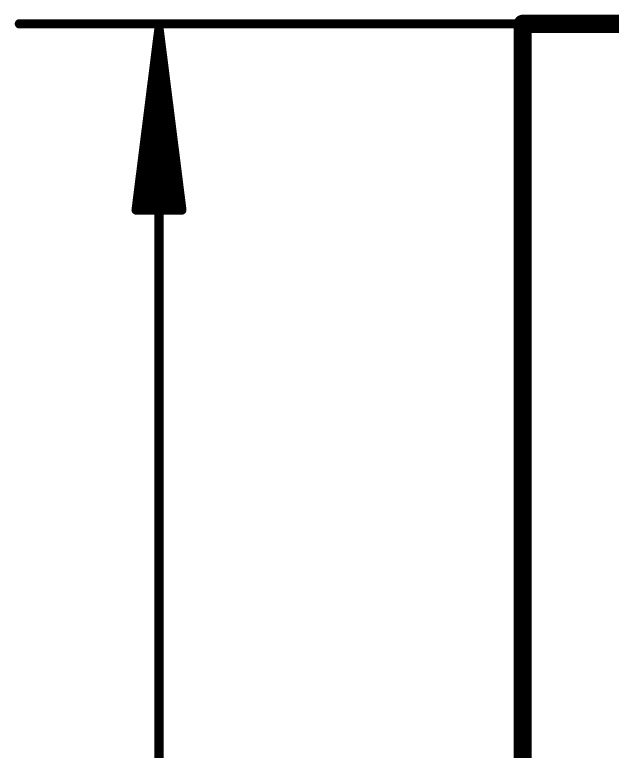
# Model space of a CAD drawing. Extents: x -33 to 74, y -21 to 38.
# Drawn here: x -7.1 to 1.25, y 27.94 to 38.23 of the extents above; entities that cross this region are included whole.
import ezdxf

# ---------------------------------------------------------------- set-up
doc = ezdxf.new("R2010")
doc.units = 0
for name, color, linetype in [('1', 12, 'CONTINUOUS'), ('16', 132, 'CONTINUOUS'), ('20', 53, 'CONTINUOUS'), ('47', 253, 'CONTINUOUS')]:
    doc.layers.add(name, color=color, linetype=linetype)

msp = doc.modelspace()

# ---------------------------------------------------------------- linework, layer by layer
at = {"layer": '1', "const_width": 0.254}
for points in [[(0, 38.1), (31.75, 38.1)], [(0, 0), (0, 38.1)]]:
    msp.add_lwpolyline(points, dxfattribs=at)
at = {"layer": '1', "const_width": 0.127}
for points in [[(0, 38.1635, 1), (0, 38.0365)], [(0.0635, 38.1, 1), (-0.0635, 38.1)]]:
    msp.add_lwpolyline(points, format="xyb", dxfattribs=at)
at = {"layer": '16', "const_width": 0.254}
for points in [[(0, 38.1), (31.75, 38.1)], [(0, 0), (0, 38.1)]]:
    msp.add_lwpolyline(points, dxfattribs=at)
at = {"layer": '16', "const_width": 0.127}
for points in [[(0, 38.1635, 1), (0, 38.0365)], [(0.0635, 38.1, 1), (-0.0635, 38.1)]]:
    msp.add_lwpolyline(points, format="xyb", dxfattribs=at)
at = {"layer": '20', "const_width": 0.2032}
for points in [[(31.75, 38.1), (0, 38.1)], [(0, 38.1), (0, 0)]]:
    msp.add_lwpolyline(points, dxfattribs=at)
at = {"layer": '20', "const_width": 0.1016}
for points in [[(0, 38.1508, 1), (0, 38.0492)], [(0.0508, 38.1, 1), (-0.0508, 38.1)]]:
    msp.add_lwpolyline(points, format="xyb", dxfattribs=at)
at = {"layer": '47', "const_width": 0.13}
for points in [[(0, 38.1), (-7.03, 38.1)], [(-5.08, 38.035), (-5.3992, 35.5)], [(-5.08, 38.035), (-5.34, 35.5)], [(-5.08, 38.035), (-5.21, 35.5)], [(-5.08, 0.065), (-5.08, 38.035)], [(-4.7608, 35.5), (-5.08, 38.035)], [(-4.95, 35.5), (-5.08, 38.035)], [(-4.82, 35.5), (-5.08, 38.035)], [(-5.3992, 35.5), (-4.7608, 35.5)]]:
    msp.add_lwpolyline(points, dxfattribs=at)
at = {"layer": '47', "const_width": 0.065}
for points in [[(-7.03, 38.1325, 1), (-7.03, 38.0675)], [(0, 38.0675, 1), (0, 38.1325)], [(-5.0475, 38.035, 1), (-5.1125, 38.035)], [(-5.0478, 38.0391, 1), (-5.1122, 38.0309)], [(-5.0475, 38.0333, 1), (-5.1125, 38.0367)], [(-5.0475, 38.0367, 1), (-5.1125, 38.0333)], [(-5.0477, 38.0383, 1), (-5.1123, 38.0317)], [(-5.0477, 38.0317, 1), (-5.1123, 38.0383)], [(-5.0478, 38.0309, 1), (-5.1122, 38.0391)], [(-5.4315, 35.5041, 1), (-5.367, 35.4959)], [(-5.3992, 35.5325, 1), (-5.3992, 35.4675)], [(-5.3723, 35.5033, 1), (-5.3077, 35.4967)], [(-5.2425, 35.5017, 1), (-5.1775, 35.4983)], [(-4.9825, 35.4983, 1), (-4.9175, 35.5017)], [(-4.8523, 35.4967, 1), (-4.7877, 35.5033)], [(-4.793, 35.4959, 1), (-4.7285, 35.5041)], [(-4.7608, 35.4675, 1), (-4.7608, 35.5325)]]:
    msp.add_lwpolyline(points, format="xyb", dxfattribs=at)

doc.saveas('drawing.dxf')
